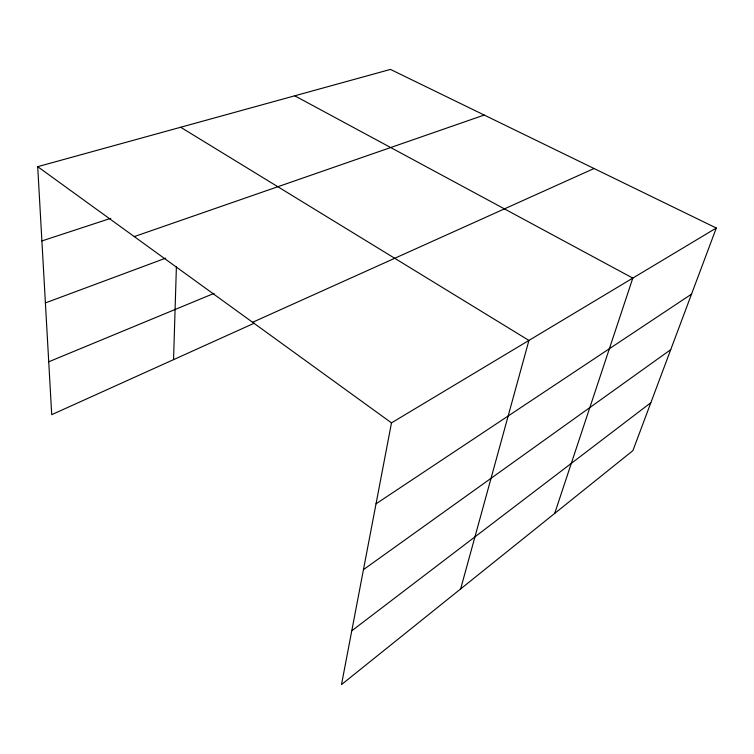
<?xml version="1.0" encoding="UTF-8"?>
<svg xmlns="http://www.w3.org/2000/svg" width="754" height="754" viewBox="0 0 754 754"><rect width="100%" height="100%" fill="white"/><g stroke="black" fill="none" stroke-linecap="round" stroke-linejoin="round"><path stroke-width="1.13" d="M173.552 359.639L176.398 266.746M716.3 228.028L391.496 422.862L341.496 684.585L632.889 450.638L716.3 228.028L390.459 69.415L37.7 166.672L51.715 414.672L254.352 323.146M460.647 588.921L528.922 340.431L180.668 127.256M554.69 513.417L632.813 278.113L294.748 95.796M351.779 630.806L650.834 402.73M363.456 569.647L670.721 349.658M376.039 503.804L691.531 294.126M252.609 322.288L594.039 168.519M48.727 361.797L214.127 293.344M45.4 302.91L165.748 258.141M134.259 236.596L484.209 115.051M41.894 240.931L110.781 218.33M37.7 166.672L391.496 422.862"/></g></svg>
